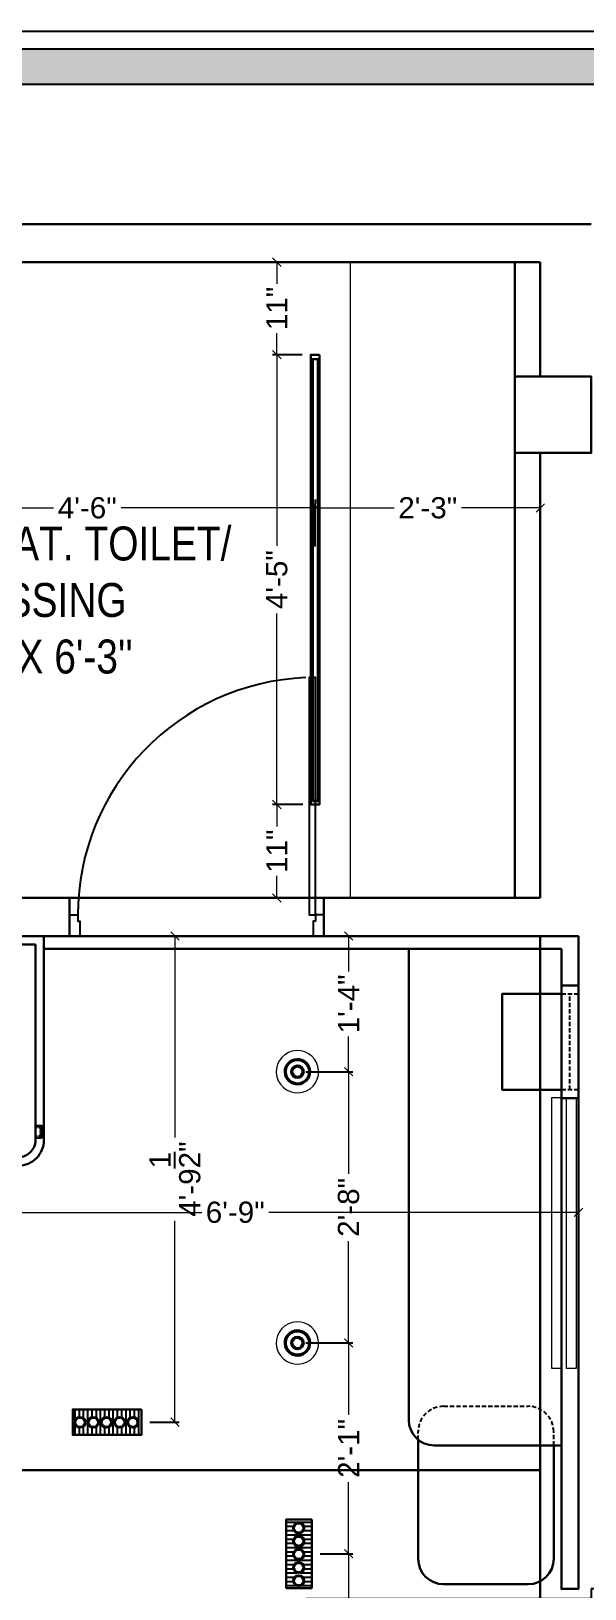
# Model space of a CAD drawing. Header units: millimetres. Extents: x 56222 to 3066687, y -650199 to -121287.
# Drawn here: x 129147.3 to 129212.5, y -185276.5 to -185092.7 of the extents above; entities that cross this region are included whole.
import ezdxf

# ---------------------------------------------------------------- set-up
doc = ezdxf.new("R2010")
doc.units = ezdxf.units.MM
doc.header["$MEASUREMENT"] = 0
doc.header["$PDMODE"] = 35
doc.linetypes.add('DASHED', pattern=[0.75, 0.5, -0.25])
doc.linetypes.add('DASHED2', pattern=[0.375, 0.25, -0.125])
doc.layers.get('Defpoints').update_dxf_attribs({"color": 220})
doc.layers.add('AR DOOR', color=40, linetype='Continuous')
doc.layers.add('AR ELE-5', color=134, linetype='Continuous')
for name, color, linetype, lineweight in [('COLUMN', 1, 'Continuous', 30), ('dim05', 1, 'Continuous', 13), ('Electrical', 84, 'Continuous', 30), ('ELEVATION ( SPIRAL STAIR )', 250, 'Continuous', 9), ('FIRST FLOOR', 7, 'Continuous', 9), ('FIRST FLOOR ( TEXT )', 7, 'Continuous', 9), ('FIRST FLOOR_( PLine )_', 251, 'Continuous', 30), ('FURNITURE', 32, 'Continuous', 9), ('GF FALSE CEILING', 6, 'Continuous', 35), ('Labelling', 1, 'Continuous', 25), ('NAME PLATE', 7, 'Continuous', 25), ('wall', 7, 'Continuous', 30)]:
    doc.layers.add(name, color=color, linetype=linetype, lineweight=lineweight)
doc.styles.add('Arial', font='arial.ttf')
doc.styles.add('KATHA', font='swissc.ttf')
doc.styles.get("Standard").update_dxf_attribs({"font": 'arial.ttf', "height": 6})
doc.dimstyles.new('ISO-25', dxfattribs={"dimtxt": 2.5, "dimasz": 1, "dimexe": 0.5, "dimexo": 1, "dimtad": 0, "dimdec": 1, "dimlunit": 4, "dimtxsty": 'Standard', "dimblk": 'OBLIQUE', "dimcen": 2.5, "dimclrd": 1, "dimclre": 1, "dimclrt": 5, "dimadec": 0, "dimazin": 0, "dimtfac": 1, "dimtdec": 1, "dimtmove": 0, "dimatfit": 3, "dimfxl": 1, "dimlwd": -1, "dimarcsym": 0})

# ---------------------------------------------------------------- blocks, each defined once
blk = doc.blocks.new('MASTER')
at = {"layer": 'ELEVATION ( SPIRAL STAIR )', "color": 9, "true_color": 0xc7c8ca}
blk.add_lwpolyline([(131511.15, -184212.79), (131511.15, -184213.94), (131479.19, -184213.94), (131479.19, -184212.79)], close=True, dxfattribs=at)
at = {"layer": 'FURNITURE', "color": 9, "lineweight": 30, "true_color": 0xc7c8ca}
for p, q in [((131357.19, -184215.94), (131357.19, -184062.94)), ((131504.12, -184065.94), (131503.12, -184065.94)), ((131504.12, -184086.94), (131503.12, -184086.94)), ((131504.37, -184086.44), (131529.19, -184086.44)), ((131504.37, -184087.44), (131504.37, -184086.44)), ((131504.37, -184087.44), (131529.19, -184087.44)), ((131504.37, -184106.94), (131529.19, -184106.94)), ((131504.37, -184108.94), (131504.37, -184106.94)), ((131504.12, -184107.94), (131503.12, -184107.94)), ((131504.37, -184107.94), (131530.19, -184107.94)), ((131504.37, -184108.94), (131529.19, -184108.94)), ((131504.12, -184128.94), (131503.12, -184128.94)), ((131504.37, -184128.44), (131529.19, -184128.44)), ((131504.37, -184129.44), (131504.37, -184128.44)), ((131504.37, -184129.44), (131529.19, -184129.44)), ((131504.12, -184149.94), (131503.12, -184149.94)), ((131456.74, -184197.05), (131470.79, -184197.05)), ((131528.69, -184195.94), (131473.12, -184195.94)), ((131470.12, -184198.94), (131470.12, -184213.94)), ((131453.74, -184210.02), (131453.74, -184200.05)), ((131470.12, -184213.02), (131456.74, -184213.02))]:
    blk.add_line(p, q, dxfattribs=at)
at = {"layer": 'FURNITURE', "color": 9, "true_color": 0xc7c8ca}
blk.add_line((131388.19, -184109.47), (131443.39, -184109.47), dxfattribs=at)
at = {"layer": 'FURNITURE', "color": 9, "linetype": 'DASHED', "lineweight": 25, "true_color": 0xc7c8ca}
for p, q in [((131470.79, -184197.05), (131471.73, -184197.05)), ((131474.73, -184200.05), (131474.73, -184210.02))]:
    blk.add_line(p, q, dxfattribs=at)
at = {"layer": 'FURNITURE', "linetype": 'DASHED', "lineweight": 25}
blk.add_line((131470.12, -184213.02), (131471.73, -184213.02), dxfattribs=at)
at = {"layer": 'FURNITURE', "color": 9, "lineweight": 30, "true_color": 0xc7c8ca}
for points in [[(131378.19, -184065.04), (131479.19, -184065.04), (131479.19, -184062.94), (131378.19, -184062.94)], [(131440.44, -184062.94), (131485.44, -184062.94), (131485.44, -184063.99), (131440.44, -184063.99)], [(131360.28, -184065.04), (131384.19, -184065.04), (131384.19, -184080.03), (131360.28, -184080.03)], [(131470.19, -184065.04), (131494.1, -184065.04), (131494.1, -184080.03), (131470.19, -184080.03)], [(131528.69, -184213.94), (131453.19, -184213.94), (131453.19, -184215.94), (131530.19, -184215.94), (131530.19, -184213.94), (131530.19, -184213.94), (131530.19, -184152.94), (131528.69, -184152.94)], [(131409.19, -184211.44), (131349.19, -184211.44), (131349.19, -184210.44), (131409.19, -184210.44)], [(131511.08, -184213.94), (131524.38, -184213.94), (131524.38, -184215.94), (131511.08, -184215.94)]]:
    blk.add_lwpolyline(points, close=True, dxfattribs=at)
for points in [[(131503.12, -184065.94), (131503.12, -184149.94, 0.414214), (131506.12, -184152.94), (131530.19, -184152.94), (131530.19, -184062.94), (131506.12, -184062.94, 0.414214)], [(131390.19, -184148.97), (131464.19, -184148.97, 0.414214), (131467.19, -184145.97), (131467.19, -184065.04), (131387.19, -184065.04), (131387.19, -184145.97, 0.414214)]]:
    blk.add_lwpolyline(points, format="xyb", close=True, dxfattribs=at)
blk.add_lwpolyline([(131529.19, -184106.94), (131529.19, -184063.94), (131506.12, -184063.94, 0.414214), (131504.12, -184065.94), (131504.12, -184149.94, 0.414214), (131506.12, -184151.94), (131529.19, -184151.94), (131529.19, -184108.94)], format="xyb", dxfattribs=at)
for points in [[(131361.28, -184080.03), (131361.28, -184066.04), (131383.19, -184066.04), (131383.19, -184080.03)], [(131471.19, -184080.03), (131471.19, -184066.04), (131493.1, -184066.04), (131493.1, -184080.03)], [(131523.38, -184213.94), (131523.38, -184206.94), (131512.08, -184206.94), (131512.08, -184213.94)]]:
    blk.add_lwpolyline(points, dxfattribs=at)
at = {"layer": 'FURNITURE', "color": 9, "true_color": 0xc7c8ca}
for points in [[(131390.19, -184147.97), (131464.19, -184147.97, 0.414214), (131466.19, -184145.97), (131466.19, -184066.04), (131388.19, -184066.04), (131388.19, -184145.97, 0.414214)], [(131451.18, -184125.99, 0.451075), (131443.39, -184109.47, -0.277658), (131466.19, -184135.11, 0.459377), (131451.18, -184125.99)]]:
    blk.add_lwpolyline(points, format="xyb", close=True, dxfattribs=at)
at = {"layer": 'FURNITURE', "color": 9, "true_color": 0xc7c8ca, "elevation": -0.01}
for points in [[(131421.12, -184083.86, -0.100586), (131421.12, -184068.86, -0.075726), (131397.12, -184068.86, -0.148967), (131397.12, -184083.86, -0.074116)], [(131433.2, -184083.86, 0.100586), (131433.2, -184068.86, 0.075726), (131457.2, -184068.86, 0.148967), (131457.2, -184083.86, 0.074116)]]:
    blk.add_lwpolyline(points, format="xyb", close=True, dxfattribs=at)
at = {"layer": 'FURNITURE', "color": 9, "linetype": 'DASHED', "lineweight": 25, "true_color": 0xc7c8ca}
blk.add_lwpolyline([(131512.08, -184213.94), (131523.38, -184213.94), (131523.38, -184215.94), (131512.08, -184215.94)], close=True, dxfattribs=at)
blk.add_lwpolyline([(131512.08, -184214.94), (131523.38, -184214.94)], dxfattribs=at)
at = {"layer": 'FURNITURE', "color": 9, "lineweight": 30, "true_color": 0xc7c8ca}
blk.add_circle((131371.2, -184190.64), 18, dxfattribs=at)
blk.add_circle((131371.2, -184190.64), 18, dxfattribs=at)
for centre, radius, start, end in [((131359.31, -184181.49), 3, 322.4256, 142.4256), ((131371.2, -184190.64), 12, 142.4256, 322.4256), ((131383.08, -184199.79), 3.02, 314.8302, 148.621), ((131456.74, -184200.05), 3, 90, 180), ((131473.12, -184198.94), 3, 90, 180), ((131456.74, -184210.02), 3, 180, 270)]:
    blk.add_arc(centre, radius, start, end, dxfattribs=at)
at = {"layer": 'FURNITURE', "color": 9, "linetype": 'DASHED', "lineweight": 25, "true_color": 0xc7c8ca}
for centre, start, end in [((131471.73, -184200.05), 0, 90), ((131471.73, -184210.02), 270, 0)]:
    blk.add_arc(centre, 3, start, end, dxfattribs=at)
at = {"layer": 'FURNITURE', "color": 9, "true_color": 0xc7c8ca}
for points in [[(131401.86, -184071.6, -0.01), (131402.63, -184073.02, -0.01), (131404.27, -184076.01, -0.01), (131402.82, -184079.13, -0.01), (131402.07, -184080.77, -0.01)], [(131402.51, -184071.6, -0.01), (131403.28, -184073.02, -0.01), (131404.91, -184076.01, -0.01), (131403.47, -184079.13, -0.01), (131402.71, -184080.77, -0.01)], [(131417.7, -184071.6, -0.01), (131416.93, -184073.02, -0.01), (131415.3, -184076.01, -0.01), (131416.74, -184079.13, -0.01), (131417.49, -184080.77, -0.01)], [(131418.34, -184071.6, -0.01), (131417.57, -184073.02, -0.01), (131415.94, -184076.01, -0.01), (131417.38, -184079.13, -0.01), (131418.14, -184080.77, -0.01)], [(131435.98, -184071.6, -0.01), (131436.75, -184073.02, -0.01), (131438.38, -184076.01, -0.01), (131436.94, -184079.13, -0.01), (131436.18, -184080.77, -0.01)], [(131436.62, -184071.6, -0.01), (131437.4, -184073.02, -0.01), (131439.03, -184076.01, -0.01), (131437.59, -184079.13, -0.01), (131436.83, -184080.77, -0.01)], [(131451.82, -184071.6, -0.01), (131451.04, -184073.02, -0.01), (131449.41, -184076.01, -0.01), (131450.85, -184079.13, -0.01), (131451.61, -184080.77, -0.01)], [(131452.46, -184071.6, -0.01), (131451.69, -184073.02, -0.01), (131450.06, -184076.01, -0.01), (131451.5, -184079.13, -0.01), (131452.26, -184080.77, -0.01)]]:
    blk.add_open_spline(points, degree=3, knots=[0, 0, 0, 0, 4.577917, 9.671137, 9.671137, 9.671137, 9.671137], dxfattribs=at)
blk = doc.blocks.new('LAYOUT FILE')
at = {"layer": 'NAME PLATE', "true_color": 0xd39e00}
h = blk.add_hatch(color=42, dxfattribs=at)
h.paths.add_polyline_path([(3346889.83, -513806.18), (3346889.83, -514260.7), (3347535.56, -514260.7), (3347535.56, -513806.18)])
h.paths.add_polyline_path([(3346894.36, -513810.71), (3347531.03, -513810.71), (3347531.03, -514256.17), (3346894.36, -514256.17)], flags=16)
at = {"layer": 'NAME PLATE', "color": 42, "true_color": 0xd39e00}
for points in [[(3346887.56, -513803.91), (3347537.83, -513803.91), (3347537.83, -514262.96), (3346887.56, -514262.96)], [(3346889.83, -513806.18), (3347535.56, -513806.18), (3347535.56, -514260.7), (3346889.83, -514260.7)], [(3346894.36, -513810.71), (3347531.03, -513810.71), (3347531.03, -514256.17), (3346894.36, -514256.17)]]:
    blk.add_lwpolyline(points, close=True, dxfattribs=at)
blk = doc.blocks.new('*U18')
for points in [[(0, 0), (0, 1120), (-30, 1120), (-30, 0)], [(40, 0), (0, 0), (0, -30), (-10, -30), (-10, -100), (40, -100)], [(-1160, 0), (-1120, 0), (-1120, -30), (-1110, -30), (-1110, -100), (-1160, -100)]]:
    blk.add_lwpolyline(points, close=True)
at = {"layer": 'AR ELE-5', "linetype": 'ByBlock', "ltscale": 15}
blk.add_arc((1.6, -0.7), 1121.6, 92.37301, 179.96526, dxfattribs=at)
blk = doc.blocks.new('asaasd')
at = {"layer": 'Electrical', "color": 5, "lineweight": 5, "ltscale": 8}
blk.add_ellipse((4539.27, 3683.15), major_axis=(1.69, -1.84), ratio=1, start_param=-0.785398, end_param=5.497787, dxfattribs=at)
at = {"layer": 'Electrical', "color": 5, "ltscale": 8}
for major_axis, start_param, end_param in [((1.02, -1.1), -0.785398, 5.497787), ((-1.01, -0.93), 0.785398, 7.068583), ((-0.544, -0.501), 0.785398, 7.068583), ((-0.453, -0.417), 0.785398, 7.068583)]:
    blk.add_ellipse((4539.27, 3683.15), major_axis=major_axis, ratio=1, start_param=start_param, end_param=end_param, dxfattribs=at)
blk = doc.blocks.new('_Oblique')
at = {"layer": 'wall', "color": 0, "lineweight": -2}
blk.add_line((-0.5, -0.5), (0.5, 0.5), dxfattribs=at)
blk = doc.blocks.new('*D217')
at = {"layer": 'Defpoints', "color": 0, "lineweight": 30, "transparency": 16777216}
for p in [(129180.35, -185272.32), (129184.7, -185272.32), (129180.32, -185302.46)]:
    blk.add_point(p, dxfattribs=at)
at = {"layer": 'dim05', "color": 1, "linetype": 'Continuous', "lineweight": -2, "transparency": 16777216}
for p, q in [((129181.35, -185272.32), (129185.2, -185272.32)), ((129181.32, -185302.46), (129185.2, -185302.46))]:
    blk.add_line(p, q, dxfattribs=at)
at = {"layer": 'dim05', "color": 1, "linetype": 'Continuous', "transparency": 16777216}
for p, q in [((129184.7, -185272.32), (129184.7, -185283.42)), ((129184.7, -185302.46), (129184.7, -185291.36))]:
    blk.add_line(p, q, dxfattribs=at)
at = {"layer": 'dim05', "color": 1, "transparency": 16777216}
for p, rotation in [((129184.7, -185272.32), 90), ((129184.7, -185302.46), 270)]:
    blk.add_blockref('_Oblique', p, dxfattribs=dict(at, rotation=rotation))
at = {"layer": 'dim05', "color": 5, "lineweight": 25, "transparency": 16777216, "insert": (129184.7, -185287.39), "char_height": 2.5, "attachment_point": 5, "rotation": 90, "style": 'Arial'}
blk.add_mtext('2\'-6"', dxfattribs=at)
blk = doc.blocks.new('*D218')
at = {"layer": 'Defpoints', "color": 0, "lineweight": 30, "transparency": 16777216}
for p in [(129178.67, -185247.46), (129184.7, -185247.46), (129180.35, -185272.32)]:
    blk.add_point(p, dxfattribs=at)
at = {"layer": 'dim05', "color": 1, "linetype": 'Continuous', "lineweight": -2, "transparency": 16777216}
for p, q in [((129179.67, -185247.46), (129185.2, -185247.46)), ((129181.35, -185272.32), (129185.2, -185272.32))]:
    blk.add_line(p, q, dxfattribs=at)
at = {"layer": 'dim05', "color": 1, "linetype": 'Continuous', "transparency": 16777216}
for p, q in [((129184.7, -185247.46), (129184.7, -185255.92)), ((129184.7, -185272.32), (129184.7, -185263.86))]:
    blk.add_line(p, q, dxfattribs=at)
at = {"layer": 'dim05', "color": 1, "transparency": 16777216}
for p, rotation in [((129184.7, -185247.46), 90), ((129184.7, -185272.32), 270)]:
    blk.add_blockref('_Oblique', p, dxfattribs=dict(at, rotation=rotation))
at = {"layer": 'dim05', "color": 5, "lineweight": 25, "transparency": 16777216, "insert": (129184.7, -185259.89), "char_height": 2.5, "attachment_point": 5, "rotation": 90, "style": 'Arial'}
blk.add_mtext('2\'-1"', dxfattribs=at)
blk = doc.blocks.new('*D219')
at = {"layer": 'Defpoints', "color": 0, "lineweight": 30, "transparency": 16777216}
for p in [(129178.67, -185215.46), (129184.7, -185215.46), (129178.67, -185247.46)]:
    blk.add_point(p, dxfattribs=at)
at = {"layer": 'dim05', "color": 1, "linetype": 'Continuous', "lineweight": -2, "transparency": 16777216}
for p, q in [((129179.67, -185215.46), (129185.2, -185215.46)), ((129179.67, -185247.46), (129185.2, -185247.46))]:
    blk.add_line(p, q, dxfattribs=at)
at = {"layer": 'dim05', "color": 1, "linetype": 'Continuous', "transparency": 16777216}
for p, q in [((129184.7, -185215.46), (129184.7, -185227.49)), ((129184.7, -185247.46), (129184.7, -185235.43))]:
    blk.add_line(p, q, dxfattribs=at)
at = {"layer": 'dim05', "color": 1, "transparency": 16777216}
for p, rotation in [((129184.7, -185215.46), 90), ((129184.7, -185247.46), 270)]:
    blk.add_blockref('_Oblique', p, dxfattribs=dict(at, rotation=rotation))
at = {"layer": 'dim05', "color": 5, "lineweight": 25, "transparency": 16777216, "insert": (129184.7, -185231.46), "char_height": 2.5, "attachment_point": 5, "rotation": 90, "style": 'Arial'}
blk.add_mtext('2\'-8"', dxfattribs=at)
blk = doc.blocks.new('*D228')
at = {"layer": 'Defpoints', "color": 0, "lineweight": 30, "transparency": 16777216}
for p in [(129178.54, -185199.46), (129184.7, -185199.46), (129178.67, -185215.46)]:
    blk.add_point(p, dxfattribs=at)
at = {"layer": 'dim05', "color": 1, "linetype": 'Continuous', "lineweight": -2, "transparency": 16777216}
for p, q in [((129179.54, -185199.46), (129185.2, -185199.46)), ((129179.67, -185215.46), (129185.2, -185215.46))]:
    blk.add_line(p, q, dxfattribs=at)
at = {"layer": 'dim05', "color": 1, "linetype": 'Continuous', "transparency": 16777216}
for p, q in [((129184.7, -185199.46), (129184.7, -185203.63)), ((129184.7, -185215.46), (129184.7, -185211.29))]:
    blk.add_line(p, q, dxfattribs=at)
at = {"layer": 'dim05', "color": 1, "transparency": 16777216}
for p, rotation in [((129184.7, -185199.46), 90), ((129184.7, -185215.46), 270)]:
    blk.add_blockref('_Oblique', p, dxfattribs=dict(at, rotation=rotation))
at = {"layer": 'dim05', "color": 5, "lineweight": 25, "transparency": 16777216, "insert": (129184.7, -185207.46), "char_height": 2.5, "attachment_point": 5, "rotation": 90, "style": 'Arial'}
blk.add_mtext('1\'-4"', dxfattribs=at)
blk = doc.blocks.new('*D257')
at = {"layer": 'Defpoints', "color": 0, "lineweight": 30, "transparency": 16777216}
for p in [(129127.04, -185144.96), (129180.77, -185148.95), (129180.77, -185148.95)]:
    blk.add_point(p, dxfattribs=at)
at = {"layer": 'dim05', "color": 1, "linetype": 'Continuous', "lineweight": -2, "transparency": 16777216}
for p, q in [((129127.04, -185145.96), (129127.04, -185149.45)), ((129180.77, -185147.95), (129180.77, -185148.45))]:
    blk.add_line(p, q, dxfattribs=at)
at = {"layer": 'dim05', "color": 1, "linetype": 'Continuous', "transparency": 16777216}
for p, q in [((129127.04, -185148.95), (129149.91, -185148.95)), ((129180.77, -185148.95), (129157.9, -185148.95))]:
    blk.add_line(p, q, dxfattribs=at)
at = {"layer": 'dim05', "color": 1, "transparency": 16777216, "rotation": 180}
blk.add_blockref('_Oblique', (129127.04, -185148.95), dxfattribs=at)
at = {"layer": 'dim05', "color": 1, "transparency": 16777216}
blk.add_blockref('_Oblique', (129180.77, -185148.95), dxfattribs=at)
at = {"layer": 'dim05', "color": 5, "lineweight": 25, "transparency": 16777216, "insert": (129153.9, -185148.95), "char_height": 2.5, "attachment_point": 5, "style": 'Arial'}
blk.add_mtext('4\'-6"', dxfattribs=at)
blk = doc.blocks.new('*D258')
at = {"layer": 'Defpoints', "color": 0, "lineweight": 30, "transparency": 16777216}
for p in [(129207.29, -185142.46), (129207.29, -185148.95), (129180.77, -185154.49)]:
    blk.add_point(p, dxfattribs=at)
at = {"layer": 'dim05', "color": 1, "linetype": 'Continuous', "lineweight": -2, "transparency": 16777216}
for p, q in [((129207.29, -185143.46), (129207.29, -185149.45)), ((129180.77, -185153.49), (129180.77, -185148.45))]:
    blk.add_line(p, q, dxfattribs=at)
at = {"layer": 'dim05', "color": 1, "linetype": 'Continuous', "transparency": 16777216}
for p, q in [((129180.77, -185148.95), (129190.06, -185148.95)), ((129207.29, -185148.95), (129198, -185148.95))]:
    blk.add_line(p, q, dxfattribs=at)
at = {"layer": 'dim05', "color": 1, "transparency": 16777216, "rotation": 180}
blk.add_blockref('_Oblique', (129180.77, -185148.95), dxfattribs=at)
at = {"layer": 'dim05', "color": 1, "transparency": 16777216}
blk.add_blockref('_Oblique', (129207.29, -185148.95), dxfattribs=at)
at = {"layer": 'dim05', "color": 5, "lineweight": 25, "transparency": 16777216, "insert": (129194.03, -185148.95), "char_height": 2.5, "attachment_point": 5, "style": 'Arial'}
blk.add_mtext('2\'-3"', dxfattribs=at)
blk = doc.blocks.new('*D274')
at = {"layer": 'Defpoints', "color": 0, "lineweight": 30, "transparency": 16777216}
for p in [(129180.23, -185130.88), (129176.24, -185183.93), (129180.23, -185183.93)]:
    blk.add_point(p, dxfattribs=at)
at = {"layer": 'dim05', "color": 1, "linetype": 'Continuous', "lineweight": -2, "transparency": 16777216}
for p, q in [((129179.23, -185130.88), (129175.74, -185130.88)), ((129179.23, -185183.93), (129175.74, -185183.93))]:
    blk.add_line(p, q, dxfattribs=at)
at = {"layer": 'dim05', "color": 1, "linetype": 'Continuous', "transparency": 16777216}
for p, q in [((129176.24, -185130.88), (129176.24, -185153.41)), ((129176.24, -185183.93), (129176.24, -185161.4))]:
    blk.add_line(p, q, dxfattribs=at)
at = {"layer": 'dim05', "color": 1, "transparency": 16777216}
for p, rotation in [((129176.24, -185130.88), 90), ((129176.24, -185183.93), 270)]:
    blk.add_blockref('_Oblique', p, dxfattribs=dict(at, rotation=rotation))
at = {"layer": 'dim05', "color": 5, "lineweight": 25, "transparency": 16777216, "insert": (129176.24, -185157.41), "char_height": 2.5, "attachment_point": 5, "rotation": 90, "style": 'Arial'}
blk.add_mtext('4\'-5"', dxfattribs=at)
blk = doc.blocks.new('*D275')
at = {"layer": 'Defpoints', "color": 0, "lineweight": 30, "transparency": 16777216}
for p in [(129176.24, -185119.96), (129178.55, -185119.96), (129180.23, -185130.88)]:
    blk.add_point(p, dxfattribs=at)
at = {"layer": 'dim05', "color": 1, "linetype": 'Continuous', "lineweight": -2, "transparency": 16777216}
for p, q in [((129177.55, -185119.96), (129175.74, -185119.96)), ((129179.23, -185130.88), (129175.74, -185130.88))]:
    blk.add_line(p, q, dxfattribs=at)
at = {"layer": 'dim05', "color": 1, "linetype": 'Continuous', "transparency": 16777216}
for p, q in [((129176.24, -185119.96), (129176.24, -185122.5)), ((129176.24, -185130.88), (129176.24, -185128.34))]:
    blk.add_line(p, q, dxfattribs=at)
at = {"layer": 'dim05', "color": 1, "transparency": 16777216}
for p, rotation in [((129176.24, -185119.96), 90), ((129176.24, -185130.88), 270)]:
    blk.add_blockref('_Oblique', p, dxfattribs=dict(at, rotation=rotation))
at = {"layer": 'dim05', "color": 5, "lineweight": 25, "transparency": 16777216, "insert": (129176.24, -185125.42), "char_height": 2.5, "attachment_point": 5, "rotation": 90, "style": 'Arial'}
blk.add_mtext('11"', dxfattribs=at)
blk = doc.blocks.new('*D276')
at = {"layer": 'Defpoints', "color": 0, "lineweight": 30, "transparency": 16777216}
for p in [(129180.29, -185183.93), (129176.24, -185194.96), (129181.79, -185194.96)]:
    blk.add_point(p, dxfattribs=at)
at = {"layer": 'dim05', "color": 1, "linetype": 'Continuous', "lineweight": -2, "transparency": 16777216}
for p, q in [((129179.29, -185183.93), (129175.74, -185183.93)), ((129180.79, -185194.96), (129175.74, -185194.96))]:
    blk.add_line(p, q, dxfattribs=at)
at = {"layer": 'dim05', "color": 1, "linetype": 'Continuous', "transparency": 16777216}
for p, q in [((129176.24, -185183.93), (129176.24, -185186.53)), ((129176.24, -185194.96), (129176.24, -185192.36))]:
    blk.add_line(p, q, dxfattribs=at)
at = {"layer": 'dim05', "color": 1, "transparency": 16777216}
for p, rotation in [((129176.24, -185183.93), 90), ((129176.24, -185194.96), 270)]:
    blk.add_blockref('_Oblique', p, dxfattribs=dict(at, rotation=rotation))
at = {"layer": 'dim05', "color": 5, "lineweight": 25, "transparency": 16777216, "insert": (129176.24, -185189.45), "char_height": 2.5, "attachment_point": 5, "rotation": 90, "style": 'Arial'}
blk.add_mtext('11"', dxfattribs=at)
blk = doc.blocks.new('*D290')
at = {"layer": 'Defpoints', "color": 0, "lineweight": 30, "transparency": 16777216}
for p in [(129211.79, -185225.98), (129130.89, -185228.59), (129211.79, -185232.05)]:
    blk.add_point(p, dxfattribs=at)
at = {"layer": 'dim05', "color": 1, "linetype": 'Continuous', "lineweight": -2, "transparency": 16777216}
for p, q in [((129211.79, -185226.98), (129211.79, -185232.55)), ((129130.89, -185229.59), (129130.89, -185232.55))]:
    blk.add_line(p, q, dxfattribs=at)
at = {"layer": 'dim05', "color": 1, "linetype": 'Continuous', "transparency": 16777216}
for p, q in [((129130.89, -185232.05), (129167.39, -185232.05)), ((129211.79, -185232.05), (129175.3, -185232.05))]:
    blk.add_line(p, q, dxfattribs=at)
at = {"layer": 'dim05', "color": 1, "transparency": 16777216, "rotation": 180}
blk.add_blockref('_Oblique', (129130.89, -185232.05), dxfattribs=at)
at = {"layer": 'dim05', "color": 1, "transparency": 16777216}
blk.add_blockref('_Oblique', (129211.79, -185232.05), dxfattribs=at)
at = {"layer": 'dim05', "color": 5, "lineweight": 25, "transparency": 16777216, "insert": (129171.34, -185232.05), "char_height": 2.5, "attachment_point": 5, "style": 'Arial'}
blk.add_mtext('6\'-9"', dxfattribs=at)
blk = doc.blocks.new('*D303')
at = {"layer": 'Defpoints', "color": 0, "lineweight": 30, "transparency": 16777216}
for p in [(129160.28, -185199.46), (129164.24, -185199.46), (129160.28, -185256.8)]:
    blk.add_point(p, dxfattribs=at)
at = {"layer": 'dim05', "color": 1, "linetype": 'Continuous', "lineweight": -2, "transparency": 16777216}
for p, q in [((129161.28, -185199.46), (129164.74, -185199.46)), ((129161.28, -185256.8), (129164.74, -185256.8))]:
    blk.add_line(p, q, dxfattribs=at)
at = {"layer": 'dim05', "color": 1, "linetype": 'Continuous', "transparency": 16777216}
for p, q in [((129164.24, -185199.46), (129164.24, -185223.22)), ((129164.24, -185256.8), (129164.24, -185233.04))]:
    blk.add_line(p, q, dxfattribs=at)
at = {"layer": 'dim05', "color": 1, "transparency": 16777216}
for p, rotation in [((129164.24, -185199.46), 90), ((129164.24, -185256.8), 270)]:
    blk.add_blockref('_Oblique', p, dxfattribs=dict(at, rotation=rotation))
at = {"layer": 'dim05', "color": 5, "lineweight": 25, "transparency": 16777216, "insert": (129164.24, -185228.13), "char_height": 2.5, "attachment_point": 5, "rotation": 90, "style": 'Arial'}
blk.add_mtext('4\'-9{\\H1x;\\S1/2;}"', dxfattribs=at)

msp = doc.modelspace()

# ---------------------------------------------------------------- hatches: boundary and pattern name
at = {"layer": 'Electrical', "lineweight": 25, "true_color": 0x000000}
h = msp.add_hatch(dxfattribs=at)
h.set_pattern_fill('ANSI31', color=18, scale=4, angle=225)
h.set_pattern_definition([(270, (142151.4697, -206317.46903), (0.5, -3e-16), [])])
h.paths.add_polyline_path([(129157.95, -185255.3), (129158.82, -185256.35, 0.675401), (129159.27, -185257.49, 0.15536), (129159.66, -185257.36), (129160.28, -185258.11), (129160.28, -185258.3), (129152.19, -185258.3), (129152.19, -185255.3)])
h.paths.add_polyline_path([(129153.05, -185256.16, 1), (129153.05, -185257.49, 1)], flags=16)
h.paths.add_polyline_path([(129154.61, -185257.49, 1), (129154.61, -185256.16, 1)], flags=16)
h.paths.add_polyline_path([(129153.05, -185256.29, 1), (129153.05, -185257.35, 1)], flags=0)
h.paths.add_polyline_path([(129154.61, -185257.35, 1), (129154.61, -185256.29, 1)], flags=0)
h.paths.add_polyline_path([(129156.16, -185257.49, 1), (129156.16, -185256.16, 1)], flags=16)
h.paths.add_polyline_path([(129156.16, -185257.35, 1), (129156.16, -185256.29, 1)], flags=0)
h.paths.add_polyline_path([(129157.72, -185257.49, 1), (129157.72, -185256.16, 1)], flags=16)
h.paths.add_polyline_path([(129157.72, -185257.35, 1), (129157.72, -185256.29, 1)], flags=0)
h.paths.add_polyline_path([(129158.82, -185256.35), (129157.95, -185255.3), (129160.28, -185255.3), (129160.28, -185258.11), (129159.66, -185257.36, 0.731062), (129159.27, -185256.16, 0.193744)], flags=17)
h = msp.add_hatch(dxfattribs=at)
h.set_pattern_fill('ANSI31', color=18, scale=4, angle=315)
h.set_pattern_definition([(360, (150148.1843, -172277.0878), (4e-16, 0.5), [])])
h.paths.add_polyline_path([(129180.35, -185270.61), (129179.3, -185269.74, -0.675401), (129178.16, -185269.28, -0.15536), (129178.28, -185268.9), (129177.53, -185268.28), (129177.35, -185268.28), (129177.35, -185276.37), (129180.35, -185276.37)])
h.paths.add_polyline_path([(129179.48, -185275.51, -1), (129178.16, -185275.51, -1)], flags=16)
h.paths.add_polyline_path([(129178.16, -185273.95, -1), (129179.48, -185273.95, -1)], flags=16)
h.paths.add_polyline_path([(129179.35, -185275.51, -1), (129178.29, -185275.51, -1)], flags=0)
h.paths.add_polyline_path([(129178.29, -185273.95, -1), (129179.35, -185273.95, -1)], flags=0)
h.paths.add_polyline_path([(129178.16, -185272.39, -1), (129179.48, -185272.39, -1)], flags=16)
h.paths.add_polyline_path([(129178.29, -185272.39, -1), (129179.35, -185272.39, -1)], flags=0)
h.paths.add_polyline_path([(129178.16, -185270.84, -1), (129179.48, -185270.84, -1)], flags=16)
h.paths.add_polyline_path([(129178.29, -185270.84, -1), (129179.35, -185270.84, -1)], flags=0)
h.paths.add_polyline_path([(129179.3, -185269.74), (129180.35, -185270.61), (129180.35, -185268.28), (129177.53, -185268.28), (129178.28, -185268.9, -0.731062), (129179.48, -185269.28, -0.193744)], flags=17)

# ---------------------------------------------------------------- linework, layer by layer
at = {"layer": 'COLUMN', "transparency": 33554687}
msp.add_lwpolyline([(129204.29, -185133.46), (129213.29, -185133.46), (129213.29, -185142.46), (129204.29, -185142.46)], close=True, dxfattribs=at)
at = {"layer": 'Electrical', "color": 7, "lineweight": 30}
msp.add_lwpolyline([(129181.29, -185130.88), (129181.29, -185183.93), (129180.23, -185183.93), (129180.23, -185130.88)], close=True, dxfattribs=at)
at = {"layer": 'Electrical', "color": 175, "lineweight": 30, "ltscale": 8, "true_color": 0x4554a5}
for points in [[(129180.46, -185183.53), (129181.08, -185183.53), (129181.08, -185131.39), (129180.46, -185131.39)], [(129180.48, -185183.52), (129181.06, -185183.52), (129181.06, -185131.41), (129180.48, -185131.41)]]:
    msp.add_lwpolyline(points, close=True, dxfattribs=at)
at = {"layer": 'Electrical', "color": 240, "true_color": 0xed1f24}
for points in [[(129160.28, -185255.3), (129152.19, -185255.3), (129152.19, -185258.3), (129160.28, -185258.3)], [(129180.35, -185268.28), (129180.35, -185276.37), (129177.35, -185276.37), (129177.35, -185268.28)]]:
    msp.add_lwpolyline(points, close=True, dxfattribs=at)
at = {"layer": 'Electrical', "color": 18, "lineweight": 25, "true_color": 0x000000}
for centre, radius in [((129153.05, -185256.82), 0.662), ((129153.05, -185256.82), 0.53), ((129154.61, -185256.82), 0.662), ((129154.61, -185256.82), 0.53), ((129156.16, -185256.82), 0.662), ((129156.16, -185256.82), 0.53), ((129157.72, -185256.82), 0.662), ((129157.72, -185256.82), 0.53), ((129159.27, -185256.82), 0.662), ((129159.27, -185256.82), 0.53), ((129178.82, -185269.28), 0.662), ((129178.82, -185270.84), 0.662), ((129178.82, -185269.28), 0.53), ((129178.82, -185270.84), 0.53), ((129178.82, -185272.39), 0.662), ((129178.82, -185272.39), 0.53), ((129178.82, -185273.95), 0.662), ((129178.82, -185273.95), 0.53), ((129178.82, -185275.51), 0.662), ((129178.82, -185275.51), 0.53)]:
    msp.add_circle(centre, radius, dxfattribs=at)
at = {"layer": 'ELEVATION ( SPIRAL STAIR )', "color": 5, "transparency": 33554687}
msp.add_lwpolyline([(129210.39, -185218.5), (129211.54, -185218.5), (129211.54, -185250.46), (129210.39, -185250.46)], close=True, dxfattribs=at)
at = {"layer": 'FIRST FLOOR', "transparency": 33554687}
for p, q in [((129058.79, -185119.96), (129204.29, -185119.96)), ((129211.79, -185199.46), (129211.79, -185275.96))]:
    msp.add_line(p, q, dxfattribs=at)
at = {"layer": 'FIRST FLOOR', "color": 4}
for p, q in [((129058.79, -185199.46), (129151.79, -185199.46)), ((129179.79, -185199.46), (129208.79, -185199.46)), ((129211.79, -185199.46), (129211.79, -185276.46))]:
    msp.add_line(p, q, dxfattribs=at)
at = {"layer": 'FIRST FLOOR_( PLine )_', "transparency": 33554687}
for p, q in [((129213.29, -185115.46), (129049.79, -185115.46)), ((129058.79, -185119.96), (129207.29, -185119.96)), ((129207.29, -185119.96), (129207.29, -185133.46)), ((129207.29, -185142.46), (129207.29, -185194.96)), ((129207.29, -185194.96), (129181.79, -185194.96)), ((129181.79, -185194.96), (129181.79, -185199.46)), ((129181.79, -185199.46), (129211.79, -185199.46)), ((129211.79, -185199.46), (129211.79, -185275.96)), ((129211.79, -185199.46), (129211.79, -185276.46))]:
    msp.add_line(p, q, dxfattribs=at)
msp.add_lwpolyline([(129058.79, -185199.46), (129151.79, -185199.46), (129151.79, -185194.96), (129049.79, -185194.96), (129049.79, -185199.46)], dxfattribs=at)
at = {"layer": 'FURNITURE', "color": 9, "true_color": 0xc7c8ca}
msp.add_line((129184.91, -185194.96), (129184.91, -185119.96), dxfattribs=at)
at = {"layer": 'FURNITURE', "lineweight": 30}
msp.add_lwpolyline([(129147.79, -185221.83), (129148.52, -185221.83), (129148.52, -185223.25), (129147.79, -185223.25)], dxfattribs=at)
at = {"layer": 'FURNITURE', "color": 3, "linetype": 'DASHED2', "lineweight": 30}
msp.add_lwpolyline([(129147.79, -185223.06), (129147.79, -185222.01), (129148.39, -185222.01), (129148.39, -185223.06)], close=True, dxfattribs=at)
at = {"layer": 'GF FALSE CEILING', "color": 9, "lineweight": 30, "true_color": 0xc7c8ca}
for points in [[(129058.79, -185119.96), (129204.29, -185119.96), (129204.29, -185194.96), (129058.79, -185194.96)], [(129058.79, -185380.46), (129058.79, -185199.46), (129207.29, -185199.46), (129207.29, -185380.46)], [(129058.79, -185342.46), (129058.79, -185262.46), (129207.29, -185262.46), (129207.29, -185342.46)]]:
    msp.add_lwpolyline(points, close=True, dxfattribs=at)
at = {"layer": 'Labelling', "color": 251, "linetype": 'DASHED2', "lineweight": 0, "ltscale": 10, "true_color": 0x636466, "transparency": 33554687}
msp.add_line((129207.29, -185380.46), (129207.29, -185199.46), dxfattribs=at)

# ---------------------------------------------------------------- block references
at = {"xscale": -1, "rotation": 270}
for p in [(125495.52, -189754.73), (125495.52, -189786.73)]:
    msp.add_blockref('asaasd', p, dxfattribs=at)
at = {"layer": 'AR DOOR', "linetype": 'ByBlock', "lineweight": -2, "transparency": 33554687, "extrusion": (0, 0, -1), "xscale": -0.02500000000004329, "yscale": 0.02500000000004329, "zscale": -0.02500000000004329}
msp.add_blockref('*U18', (-129180.79, -185196.96), dxfattribs=at)
at = {"layer": 'AR DOOR', "color": 4, "linetype": 'ByBlock', "lineweight": -2, "extrusion": (0, 0, -1), "xscale": -0.02999999999996949, "yscale": 0.02999999999996949, "zscale": -0.02999999999996949, "rotation": 270}
msp.add_blockref('*U18', (-129213.29, -185277.66), dxfattribs=at)
at = {"layer": 'dim05', "color": 242, "lineweight": 30, "true_color": 0xcd2027, "rotation": 90}
msp.add_blockref('MASTER', (-55004.15, -316729.66), dxfattribs=at)
at = {"layer": 'NAME PLATE', "lineweight": 0, "transparency": 33554687, "xscale": 0.923144149751698, "yscale": 0.923144149751698, "zscale": 0.923144149751698}
msp.add_blockref('LAYOUT FILE', (-2960633.79, 289222.37, 0.22), dxfattribs=at)

# ---------------------------------------------------------------- texts
at = {"layer": 'FIRST FLOOR ( TEXT )', "transparency": 33554687, "insert": (129145.94, -185159.84), "char_height": 4, "attachment_point": 5, "style": 'KATHA'}
msp.add_mtext("MASTER 1 AT. TOILET/\\P DRESSING\\P12'-2'' X 6'-3''", dxfattribs=at)

# ---------------------------------------------------------------- dimensions: what is measured, and where the dimension line sits
at = {"layer": 'dim05', "color": 27, "lineweight": 25, "true_color": 0x7d5120}
for base, p1, p2, override, picture, middle in [((129176.24, -185119.96), (129180.23, -185130.88), (129178.55, -185119.96), {"dimdec": 0, "dimtxsty": 'Arial', "dimtmove": 1}, '*D275', (129176.24, -185125.42)), ((129176.24, -185183.93), (129180.23, -185130.88), (129180.23, -185183.93), {"dimdec": 0, "dimtxsty": 'Arial', "dimtmove": 1}, '*D274', (129176.24, -185157.41)), ((129176.24, -185194.96), (129180.29, -185183.93), (129181.79, -185194.96), {"dimdec": 0, "dimtxsty": 'Arial', "dimtmove": 1}, '*D276', (129176.24, -185189.45)), ((129164.24, -185199.46), (129160.28, -185256.8), (129160.28, -185199.46), {"dimtxsty": 'Arial', "dimtmove": 1}, '*D303', (129164.24, -185228.13)), ((129184.7, -185199.46), (129178.67, -185215.46), (129178.54, -185199.46), {"dimtxsty": 'Arial', "dimtmove": 1}, '*D228', (129184.7, -185207.46)), ((129184.7, -185215.46), (129178.67, -185247.46), (129178.67, -185215.46), {"dimtxsty": 'Arial', "dimtmove": 1}, '*D219', (129184.7, -185231.46)), ((129184.7, -185247.46), (129180.35, -185272.32), (129178.67, -185247.46), {"dimtxsty": 'Arial', "dimtmove": 1}, '*D218', (129184.7, -185259.89)), ((129184.7, -185272.32), (129180.32, -185302.46), (129180.35, -185272.32), {"dimtxsty": 'Arial', "dimtmove": 1}, '*D217', (129184.7, -185287.39))]:
    dim = msp.add_linear_dim(base=base, p1=p1, p2=p2, angle=90, dimstyle='ISO-25', override=override, dxfattribs=at)
    dim.commit()
    dim.dimension.update_dxf_attribs({"geometry": picture, "text_midpoint": middle})
for base, p1, p2, override, picture, middle in [((129207.29, -185148.95), (129180.77, -185154.49), (129207.29, -185142.46), {"dimdec": 0, "dimtxsty": 'Arial', "dimtmove": 1}, '*D258', (129194.03, -185148.95)), ((129180.77, -185148.95), (129127.04, -185144.96), (129180.77, -185148.95), {"dimdec": 0, "dimtxsty": 'Arial', "dimtmove": 1}, '*D257', (129153.9, -185148.95)), ((129211.79, -185232.05), (129130.89, -185228.59), (129211.79, -185225.98), {"dimtxsty": 'Arial', "dimtmove": 1}, '*D290', (129171.34, -185232.05))]:
    dim = msp.add_linear_dim(base=base, p1=p1, p2=p2, dimstyle='ISO-25', override=override, dxfattribs=at)
    dim.commit()
    dim.dimension.update_dxf_attribs({"geometry": picture, "text_midpoint": middle})

doc.saveas('drawing.dxf')
